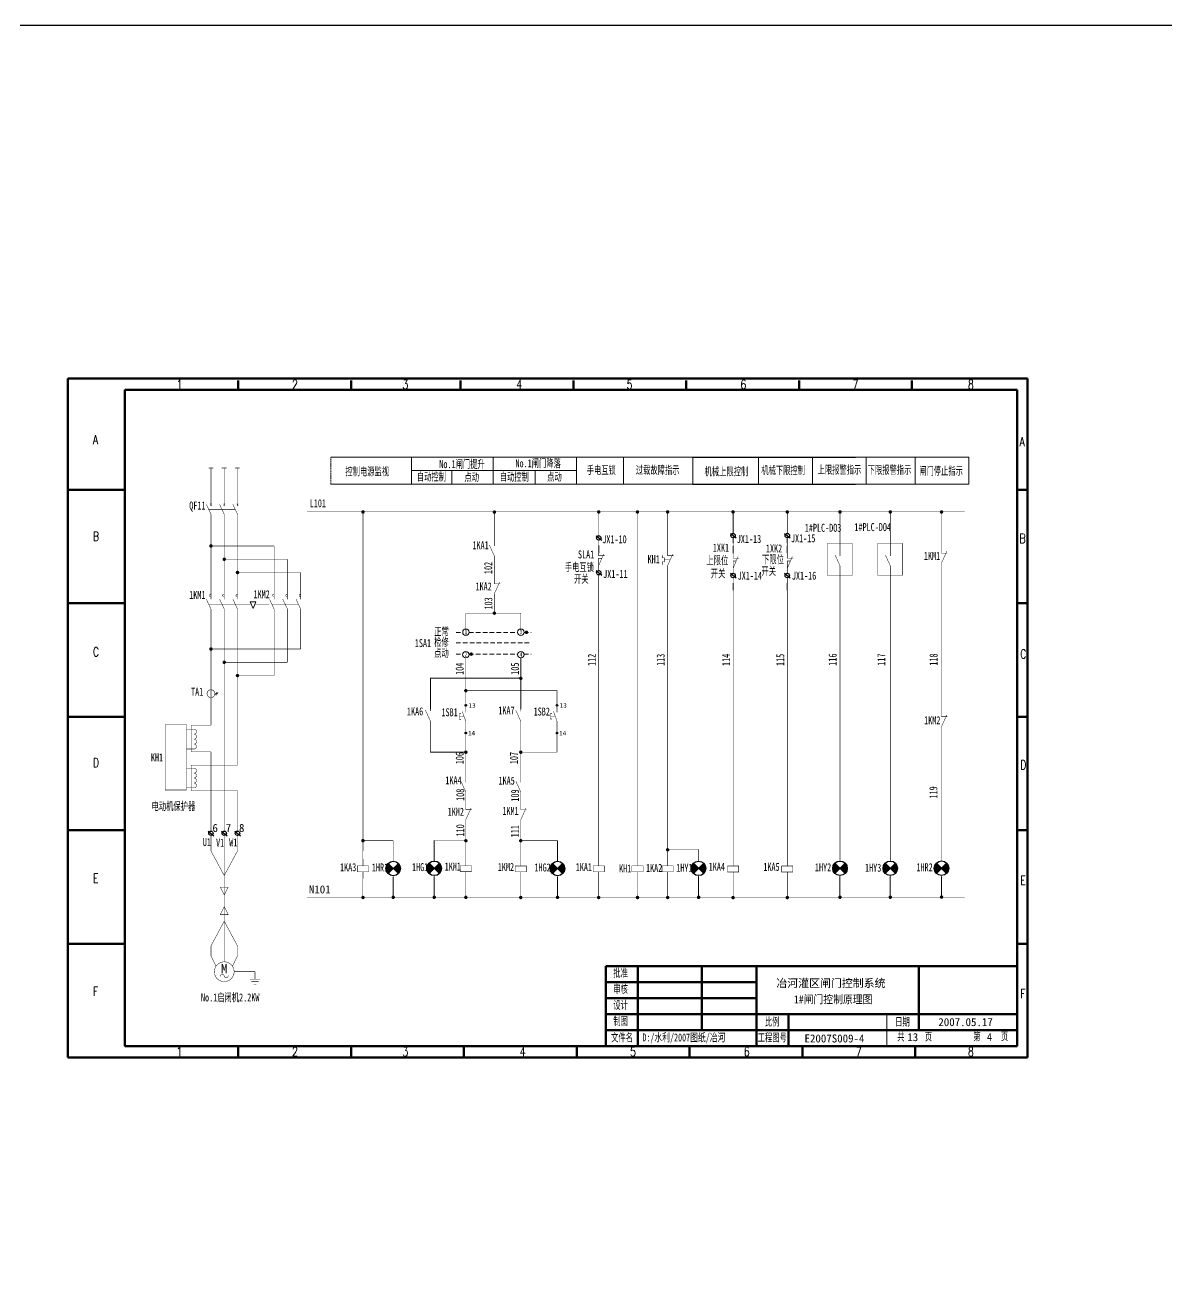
# Model space of a CAD drawing. Header units: millimetres. Extents: x 351 to 10319, y -5939 to 5511.
# Drawn here: x 3882 to 4381, y -3733 to -3180 of the extents above; entities that cross this region are included whole.
import ezdxf
from ezdxf.enums import TextEntityAlignment as Align

# ---------------------------------------------------------------- set-up
doc = ezdxf.new("R2010")
doc.units = ezdxf.units.MM
doc.linetypes.add('DASHED', pattern=[0.75, 0.5, -0.25])
for name, color, linetype in [('40', 7, 'Continuous'), ('41', 7, 'Continuous'), ('ELEMENT', 3, 'Continuous')]:
    doc.layers.add(name, color=color, linetype=linetype)
doc.styles.add('HZ', font='txt.shx', dxfattribs={"width": 0.65, "bigfont": 'hztxt.shx'})
doc.styles.add('song', font='SimSun.ttf', dxfattribs={"width": 0.65})
doc.styles.add('仿宋', font='SIMFANG.TTF', dxfattribs={"width": 0.65})

# ---------------------------------------------------------------- blocks, each defined once
blk = doc.blocks.new('位置开关动断触点')
at = {"const_width": 0.202}
for points in [[(-0.54, 3.62), (-0.54, 1.46), (2.05, 1.46)], [(1.62, 2.18), (-0.54, -2.86)], [(-0.54, -5.02), (-0.54, 0.29), (0.81, 0.29)]]:
    blk.add_lwpolyline(points, dxfattribs=at)
at = {"flags": 9}
blk.add_attdef('S', (-0.54, 3.62), '', height=0.0000576, dxfattribs=at)
blk = doc.blocks.new('动合（常开）触点')
at = {"const_width": 0.202}
for points in [[(-1.09, 2.24), (1.07, -2.52)], [(1.07, 3.97), (1.07, 1.81)], [(1.07, -2.52), (1.07, -4.68)]]:
    blk.add_lwpolyline(points, dxfattribs=at)
at = {"flags": 9}
blk.add_attdef('S', (1.07, 3.97), '', height=0.0000576, dxfattribs=at)
blk = doc.blocks.new('电感器')
at = {"const_width": 0.202}
for points in [[(1, 5.55), (1, 5.55, 1), (1, 3.39, 1)], [(1, 3.39, 1), (1, 1.23, 1), (1, -0.93, 1), (1, -3.09), (1, -3.09)]]:
    blk.add_lwpolyline(points, format="xyb", dxfattribs=at)
at = {"flags": 9}
blk.add_attdef('S', (1, 5.55), '', height=0.0000576, dxfattribs=at)
blk = doc.blocks.new('操作器件')
at = {"const_width": 0.202}
for points in [[(-2.76, 1.83), (2.14, 1.83), (2.14, -0.77), (-2.76, -0.77), (-2.76, 1.83)], [(-0.31, 4.85), (-0.31, 1.83)], [(-0.31, -3.79), (-0.31, -0.77)]]:
    blk.add_lwpolyline(points, dxfattribs=at)
at = {"flags": 9}
blk.add_attdef('S', (-0.31, 4.85), '', height=0.0000576, dxfattribs=at)
blk = doc.blocks.new('热继电器常闭触点')
at = {"const_width": 0.202}
for points in [[(-3.1, 1.79), (-3.1, 0.64), (-2.23, 0.64), (-2.23, -1.09), (-3.1, -1.09), (-3.1, -2.25)], [(-0.79, 3.8), (-0.79, 1.64), (1.8, 1.64)], [(-0.79, -4.84), (-0.79, -2.68), (1.51, 2.36)], [(-2.23, -0.23), (0.33, -0.23)]]:
    blk.add_lwpolyline(points, dxfattribs=at)
at = {"flags": 9}
blk.add_attdef('S', (-0.79, 3.8), '', height=0.0000576, dxfattribs=at)
blk = doc.blocks.new('信号灯')
for p, q in [((2.04, -2.25), (-2.44, 2.24)), ((2.04, 2.24), (-2.44, -2.25))]:
    blk.add_line(p, q)
at = {"const_width": 0.202}
blk.add_lwpolyline([(-0.2, 5.47), (-0.2, 3.16)], dxfattribs=at)
blk.add_circle((-0.2, -0.01), 3.17)
for points in [[(-1.32, -1.13), (-3.26, 0.82), (-0.2, -0.01), (-2.44, 2.24)], [(-2.14, -1.95), (-3.26, -0.83), (-1.32, -1.13), (-3.26, 0.82)], [(0.92, 1.12), (2.86, -0.83), (-0.2, -0.01), (2.04, -2.25)], [(1.74, 1.94), (2.86, 0.82), (0.92, 1.12), (2.86, -0.83)], [(2.04, 2.24), (2.04, 2.24), (1.74, 1.94), (2.86, 0.82)], [(-2.44, -2.25), (-2.44, -2.25), (-2.14, -1.95), (-3.26, -0.83)]]:
    blk.add_solid(points)
at = {"flags": 9}
blk.add_attdef('S', (-0.2, 5.47), '', height=0.0000576, dxfattribs=at)
at = {"layer": 'ELEMENT', "flags": 9}
blk.add_attdef('S', (-0.2, 5.47), '', height=0.0000576, dxfattribs=at)
blk = doc.blocks.new('按钮开关1')
at = {"const_width": 0.202}
for points in [[(-1.41, 1.25), (-2.05, 1.25), (-2.05, -1.2), (-1.41, -1.2)], [(-2.05, 0), (0, 0)], [(0.75, -4.51), (0.75, -2.1), (-0.78, 2.1)], [(0.75, 4.13), (0.75, 1.68)]]:
    blk.add_lwpolyline(points, dxfattribs=at)
at = {"flags": 9}
blk.add_attdef('S', (0.75, 4.13), '', height=0.0000576, dxfattribs=at)
blk = doc.blocks.new('动断（常闭）触点')
at = {"const_width": 0.202}
for points in [[(-1.15, 3.96), (-1.15, 1.8), (1.44, 1.8)], [(-1.15, -4.68), (-1.15, -2.52), (1.15, 2.52)]]:
    blk.add_lwpolyline(points, dxfattribs=at)
at = {"flags": 9}
blk.add_attdef('S', (-1.15, 3.96), '', height=0.0000576, dxfattribs=at)
blk = doc.blocks.new('辅助符号2')
blk.add_line((-0.95, 6.09), (1.54, 4.09))
at = {"const_width": 0.202}
blk.add_lwpolyline([(0.24, 4.17), (0.24, -2.55)], dxfattribs=at)
blk.add_circle((0.24, 5.13), 0.96)
at = {"flags": 9}
blk.add_attdef('S', (0.24, 6.09), '', height=0.0000576, dxfattribs=at)
blk = doc.blocks.new('接地')
at = {"const_width": 0.202}
for points in [[(-2.16, 1.08), (2.16, 1.08)], [(-1.62, 0), (1.62, 0)], [(0, 4.32), (0, 1.08)], [(-0.54, -1.08), (0.54, -1.08)]]:
    blk.add_lwpolyline(points, dxfattribs=at)
at = {"flags": 9}
blk.add_attdef('S', (0, 4.32), '', height=0.0000576, dxfattribs=at)
blk = doc.blocks.new('电动机')
at = {"const_width": 0.202}
blk.add_lwpolyline([(-1.01, -4.82, 1), (-1.01, 3.82, 1), (-1.01, -4.82, 1)], format="xyb", close=True, dxfattribs=at)
for points in [[(-1.01, -2.37, 0.986208), (-2.74, -2.66, 0.859125)], [(-1.01, -2.37, 1.013985), (0.71, -2.08, -1.197218)]]:
    blk.add_lwpolyline(points, format="xyb", dxfattribs=at)
at = {"flags": 8}
blk.add_attdef('M', text='', height=4.03, dxfattribs=at).set_placement((-1.01, 0.8), align=Align.MIDDLE_CENTER)
at = {"flags": 9}
blk.add_attdef('S', (-1.01, 3.82), '', height=0.0000576, dxfattribs=at)
blk = doc.blocks.new('电缆头1')
at = {"const_width": 0.202}
for points in [[(-1.73, 1.44), (1.73, 1.44), (0, -2.02), (-1.73, 1.44)], [(0, 4.32), (0, -4.32)]]:
    blk.add_lwpolyline(points, dxfattribs=at)
at = {"flags": 9}
blk.add_attdef('S', (0, 4.32), '', height=0.0000576, dxfattribs=at)
blk = doc.blocks.new('交流接触器')
at = {"const_width": 0.202}
for points in [[(-4.07, -5.19), (-4.07, -3.17), (-6.09, 1.15)], [(-4.07, 3.46), (-4.07, 1.01)], [(1.73, -5.19), (1.73, -3.17), (-0.28, 1.15)], [(1.73, 3.46), (1.73, 1.01)], [(7.54, -5.19), (7.54, -3.17), (5.52, 1.15)], [(7.54, 3.46), (7.54, 1.01)], [(-5.08, -1.01), (6.53, -1.01)]]:
    blk.add_lwpolyline(points, dxfattribs=at)
for points in [[(-4.19, 3.29, 1.278688), (-4.07, 2.32, -1.12636)], [(1.61, 3.28, 1.278688), (1.73, 2.32, -1.12636)], [(7.42, 3.29, 1.278688), (7.54, 2.32, -1.12636)]]:
    blk.add_lwpolyline(points, format="xyb", dxfattribs=at)
at = {"flags": 9}
blk.add_attdef('S', (0.21, 2.8), '', height=0.0000576, dxfattribs=at)
blk = doc.blocks.new('断路器')
at = {"const_width": 0.202}
for points in [[(-4.8, -4.18), (-4.8, -2.16), (-6.81, 2.16)], [(-5.81, 0), (5.81, 0)], [(-5.16, 2.5), (-4.43, 1.53)], [(-4.55, 2.5), (-5.05, 1.53)], [(-4.8, 4.47), (-4.8, 2.02)], [(1.01, -4.18), (1.01, -2.16), (-1.01, 2.16)], [(0.65, 2.5), (1.37, 1.53)], [(1.26, 2.5), (0.76, 1.53)], [(1.01, 4.47), (1.01, 2.02)], [(6.81, -4.18), (6.81, -2.16), (4.8, 2.16)], [(6.46, 2.5), (7.18, 1.53)], [(7.06, 2.5), (6.56, 1.53)], [(6.81, 4.47), (6.81, 2.02)]]:
    blk.add_lwpolyline(points, dxfattribs=at)
at = {"flags": 9}
blk.add_attdef('S', (-0.14, 2.02), '', height=0.0000576, dxfattribs=at)
blk = doc.blocks.new('电流互感器1')
at = {"const_width": 0.202}
for points in [[(0.08, 5.09), (0.08, -3.55)], [(1.52, 0.77), (2.68, 0.77)], [(2.29, 1.34), (1.57, 0.19)], [(2.75, 1.34), (2.03, 0.19)]]:
    blk.add_lwpolyline(points, dxfattribs=at)
blk.add_lwpolyline([(0.08, 2.21, 1), (0.08, -0.67, 1), (0.08, 2.21)], format="xyb", close=True, dxfattribs=at)
at = {"flags": 9}
for p in [(0.08, 5.09), (-0.17, -5.99)]:
    blk.add_attdef('S', p, '', height=0.0000576, dxfattribs=at)

msp = doc.modelspace()

# ---------------------------------------------------------------- linework, layer by layer
at = {"color": 0, "lineweight": 50}
for p, q in [((4320.393, -3334.337), (3900.393, -3334.337)), ((3975.029, -3335.304), (3975.029, -3339.309)), ((4024.398, -3335.304), (4024.398, -3339.309)), ((4072.282, -3335.304), (4072.282, -3339.309)), ((4121.652, -3335.304), (4121.652, -3339.309)), ((4171.022, -3335.304), (4171.022, -3339.309)), ((4220.391, -3335.304), (4220.391, -3339.309)), ((4269.761, -3335.304), (4269.761, -3339.309)), ((3925.393, -3382.994), (3900.393, -3382.994)), ((4320.393, -3382.994), (4315.789, -3382.994)), ((3925.393, -3432.655), (3900.393, -3432.655)), ((4320.393, -3432.655), (4315.789, -3432.655)), ((3925.393, -3482.316), (3900.393, -3482.316)), ((4319.954, -3482.316), (4315.789, -3482.316)), ((3925.393, -3531.978), (3900.393, -3531.978)), ((4320.393, -3531.978), (4315.789, -3531.978)), ((3925.393, -3581.639), (3900.393, -3581.639)), ((4320.393, -3581.639), (4315.789, -3581.639)), ((3975.029, -3626.339), (3975.029, -3631.301)), ((4024.398, -3626.339), (4024.398, -3631.301)), ((4073.768, -3626.339), (4073.768, -3631.301)), ((4123.138, -3626.339), (4123.138, -3631.301)), ((4172.508, -3626.339), (4172.508, -3631.301)), ((4221.877, -3626.339), (4221.877, -3631.301)), ((4271.247, -3626.339), (4271.247, -3631.301)), ((4320.393, -3631.337), (3900.402, -3631.337))]:
    msp.add_line(p, q, dxfattribs=at)
at = {"linetype": 'DASHED', "lineweight": 9}
msp.add_line((4015.589, -3380.614), (4015.589, -3368.761), dxfattribs=at)
at = {"lineweight": 9}
for p, q in [((4015.589, -3368.761), (4294.714, -3368.761)), ((4050.879, -3380.614), (4050.879, -3368.761)), ((4086.49, -3380.614), (4086.49, -3368.761)), ((4123.016, -3380.614), (4123.016, -3368.761)), ((4143.599, -3380.614), (4143.599, -3368.761)), ((4173.958, -3380.614), (4173.958, -3368.761)), ((4202.644, -3380.614), (4202.644, -3368.761)), ((4226.268, -3380.614), (4226.268, -3368.761)), ((4249.685, -3380.614), (4249.685, -3368.761)), ((4271.242, -3380.614), (4271.242, -3368.761)), ((4294.714, -3380.614), (4294.714, -3368.761)), ((4123.016, -3374.651), (4050.879, -3374.651)), ((4068.422, -3380.614), (4068.422, -3374.651)), ((4104.93, -3380.614), (4104.93, -3374.651)), ((4294.714, -3380.614), (4015.589, -3380.614)), ((4191.525, -3402.118), (4191.525, -3392.75)), ((4191.525, -3406.334), (4191.525, -3404.038)), ((4215.245, -3406.334), (4215.245, -3404.038)), ((4132.737, -3410.736), (4132.737, -3407.403)), ((4191.525, -3410.76), (4191.525, -3407.615)), ((4191.525, -3410.76), (4191.525, -3407.615)), ((4215.245, -3410.76), (4215.245, -3407.615)), ((4191.518, -3427.011), (4191.518, -3423.866)), ((4191.518, -3427.011), (4191.518, -3423.866)), ((4215.238, -3427.011), (4215.238, -3423.866)), ((4215.238, -3427.011), (4215.238, -3423.866)), ((3981.473, -3434.914), (3980.165, -3432.039)), ((3980.165, -3432.039), (3982.781, -3432.039)), ((3982.781, -3432.039), (3981.473, -3434.914)), ((4098.643, -3456.566), (4098.643, -3478.991)), ((4059.07, -3465.494), (4059.07, -3478.995)), ((4059.07, -3465.494), (4098.4, -3465.494)), ((4074.718, -3497.819), (4059.07, -3497.819)), ((4060.771, -3536.451), (4060.771, -3545.445)), ((4114.707, -3536.54), (4114.707, -3545.533)), ((4042.82, -3552.293), (4042.82, -3561.366)), ((4060.771, -3552.218), (4060.771, -3561.291)), ((4114.707, -3552.306), (4114.707, -3561.379)), ((4176.451, -3552.243), (4176.451, -3561.317)), ((4238.295, -3552.191), (4238.295, -3561.264)), ((4260.303, -3552.191), (4260.303, -3561.264)), ((4282.71, -3552.165), (4282.71, -3561.238))]:
    msp.add_line(p, q, dxfattribs=at)
for p, q in [((4173.958, -3368.761), (4245.065, -3368.761)), ((4173.958, -3380.614), (4245.065, -3380.614))]:
    msp.add_line(p, q)
at = {"linetype": 'DASHED', "lineweight": 9, "ltscale": 4}
for p, q in [((4070.329, -3445.403), (4073.209, -3445.403)), ((4076.004, -3445.403), (4097.258, -3445.403)), ((4100.052, -3445.403), (4103.15, -3445.403)), ((4070.329, -3449.974), (4103.15, -3449.974)), ((4070.329, -3454.938), (4073.215, -3454.938)), ((4075.973, -3454.938), (4097.263, -3454.938)), ((4100.022, -3454.938), (4103.15, -3454.938))]:
    msp.add_line(p, q, dxfattribs=at)
at = {"lineweight": 20}
msp.add_line((4258.789, -3612.339), (4258.789, -3626.339), dxfattribs=at)
msp.add_lwpolyline([(2031.384, -3179.863), (7052.34, -3179.863), (7052.34, -4286.001), (2031.384, -4286.001)], close=True)
at = {"const_width": 0.2}
for points in [[(3962.009, -3373.501), (3964.082, -3373.501)], [(3963.076, -3387.137), (3963.076, -3373.501)], [(3967.814, -3373.501), (3969.888, -3373.501)], [(3968.881, -3387.137), (3968.881, -3373.501)], [(3973.62, -3373.501), (3975.693, -3373.501)], [(3974.687, -3387.137), (3974.687, -3373.501)], [(3963.076, -3431.027), (3963.076, -3393.762)], [(3968.881, -3431.027), (3968.881, -3393.762)], [(3974.687, -3431.027), (3974.687, -3393.762)], [(4005.158, -3392.727), (4292.829, -3392.727)], [(4029.599, -3392.727), (4029.592, -3426.983)], [(4087.071, -3405.525), (4087.071, -3392.727)], [(4132.737, -3392.731), (4132.737, -3403.126)], [(4149.697, -3407.664), (4149.697, -3392.727)], [(4162.874, -3409.673), (4162.882, -3392.727)], [(4191.525, -3402.118), (4191.525, -3392.97)], [(4215.245, -3392.727), (4215.245, -3402.118)], [(4282.71, -3408.562), (4282.718, -3392.727)], [(3963.076, -3407.61), (3990.707, -3407.61)], [(3990.707, -3431.027), (3990.707, -3407.61)], [(4149.7, -3418.315), (4149.697, -3407.664)], [(3968.881, -3413.416), (3996.512, -3413.416)], [(3996.512, -3431.027), (3996.512, -3413.416)], [(4087.071, -3421.98), (4087.071, -3414.168)], [(4238.295, -3543.113), (4238.295, -3417.102)], [(4282.71, -3480.121), (4282.71, -3417.089)], [(3974.687, -3419.221), (4002.318, -3419.221)], [(4002.318, -3431.027), (4002.318, -3419.221)], [(4149.7, -3418.315), (4149.7, -3419.159)], [(4149.7, -3419.159), (4149.7, -3541.671)], [(4162.874, -3418.315), (4162.874, -3543.166)], [(4260.303, -3543.113), (4260.303, -3420.396)], [(4029.592, -3426.983), (4029.572, -3541.669)], [(4132.73, -3426.987), (4132.71, -3541.673)], [(4191.518, -3427.011), (4191.524, -3541.703)], [(4215.238, -3427.011), (4215.243, -3541.703)], [(4087.071, -3430.622), (4087.071, -3431.466)], [(4087.071, -3431.466), (4087.071, -3436.999)], [(3963.076, -3485.969), (3963.076, -3435.204)], [(3968.881, -3484.713), (3968.881, -3435.204)], [(3974.687, -3485.577), (3974.687, -3435.204)], [(3990.707, -3464.306), (3990.707, -3435.204)], [(3996.512, -3458.5), (3996.512, -3435.204)], [(4002.318, -3452.695), (4002.318, -3435.204)], [(4074.594, -3443.95), (4074.594, -3436.999), (4098.643, -3436.999), (4098.643, -3443.95)], [(3963.076, -3452.695), (4002.318, -3452.695)], [(4074.594, -3475.836), (4074.594, -3456.566)], [(4098.643, -3456.566), (4098.643, -3477.845)], [(3968.881, -3458.5), (3996.512, -3458.5)], [(3974.687, -3464.306), (3990.707, -3464.306)], [(4059.07, -3477.693), (4059.07, -3465.494), (4098.643, -3465.484)], [(4074.594, -3470.924), (4114.464, -3470.924), (4114.464, -3475.684)], [(4074.594, -3476.968), (4074.594, -3475.836)], [(4074.594, -3478.099), (4074.594, -3477.614)], [(4114.464, -3475.684), (4114.464, -3476.968)], [(4114.464, -3477.614), (4114.464, -3477.947)], [(3954.381, -3487.784), (3954.381, -3485.969), (3963.076, -3485.969)], [(3968.881, -3508.484), (3968.881, -3484.713)], [(3974.687, -3503.518), (3974.687, -3485.577)], [(4059.07, -3486.335), (4059.07, -3497.819), (4074.594, -3497.819)], [(4074.594, -3486.742), (4074.594, -3487.332)], [(4074.594, -3487.332), (4074.594, -3489.109)], [(4074.594, -3488.519), (4074.594, -3489.109)], [(4074.594, -3489.756), (4074.594, -3508.8)], [(4098.643, -3486.487), (4098.643, -3508.8)], [(4098.643, -3497.819), (4114.464, -3497.819), (4114.464, -3489.756)], [(4114.464, -3487.179), (4114.464, -3486.589)], [(4114.464, -3489.109), (4114.464, -3486.884)], [(4282.71, -3543.088), (4282.71, -3488.763)], [(3954.381, -3497.677), (3963.076, -3497.677)], [(3963.076, -3532.337), (3963.076, -3497.677)], [(3954.381, -3503.518), (3974.687, -3503.518)], [(3968.881, -3532.337), (3968.881, -3508.484)], [(3954.381, -3514.695), (3974.687, -3514.695)], [(3974.687, -3532.335), (3974.687, -3514.695)], [(4074.594, -3515.282), (4074.594, -3520.78)], [(4098.643, -3515.282), (4098.643, -3521.083)], [(4074.597, -3541.591), (4074.594, -3529.422)], [(4098.623, -3529.51), (4098.626, -3541.679)], [(3963.076, -3540.979), (3963.076, -3534.258)], [(3968.881, -3563.103), (3968.881, -3534.258)], [(3974.687, -3540.977), (3974.687, -3534.255)], [(4042.82, -3543.215), (4042.82, -3536.526), (4029.573, -3536.526)], [(4060.771, -3543.14), (4060.771, -3536.451), (4074.596, -3536.451)], [(4114.707, -3543.229), (4114.707, -3536.54), (4098.624, -3536.54)], [(3968.881, -3551.801), (3963.076, -3540.979)], [(3968.881, -3551.801), (3974.687, -3540.977)], [(4029.572, -3541.669), (4029.571, -3544.542)], [(4074.598, -3544.464), (4074.597, -3541.591)], [(4098.626, -3541.679), (4098.627, -3546.065)], [(4132.71, -3541.673), (4132.709, -3544.547)], [(4149.7, -3541.671), (4149.7, -3544.545)], [(4176.451, -3543.166), (4176.451, -3540.422), (4162.874, -3540.422)], [(4162.874, -3541.671), (4162.874, -3544.545)], [(4191.524, -3541.703), (4191.524, -3544.576)], [(4215.243, -3541.703), (4215.243, -3544.576)], [(4029.571, -3561.37), (4029.571, -3553.185)], [(4042.82, -3551.857), (4042.82, -3561.366)], [(4060.771, -3551.782), (4060.771, -3561.379)], [(4074.598, -3553.106), (4074.598, -3561.379)], [(4098.627, -3553.194), (4098.627, -3561.324)], [(4114.707, -3551.871), (4114.707, -3561.379)], [(4132.709, -3561.374), (4132.709, -3553.189)], [(4149.7, -3553.187), (4149.7, -3561.528)], [(4162.874, -3553.187), (4162.874, -3561.528)], [(4176.451, -3551.808), (4176.451, -3561.317)], [(4191.524, -3561.403), (4191.524, -3553.218)], [(4215.243, -3561.403), (4215.243, -3553.218)], [(4238.295, -3551.755), (4238.295, -3561.264)], [(4260.303, -3551.755), (4260.303, -3561.264)], [(4282.71, -3551.73), (4282.71, -3561.238)], [(4005.158, -3561.379), (4292.829, -3561.379)], [(3968.881, -3585.127), (3968.881, -3563.33)], [(3968.881, -3571.745), (3963.076, -3582.566)], [(3968.881, -3571.745), (3974.687, -3582.569)], [(3963.076, -3582.566), (3963.076, -3585.127)], [(3974.685, -3582.566), (3974.685, -3585.127)], [(3963.076, -3585.127), (3963.076, -3586.835)], [(3963.076, -3586.835), (3965.279, -3591.456)], [(3968.881, -3589.521), (3968.881, -3585.127)], [(3974.687, -3586.835), (3972.483, -3591.456)], [(3974.685, -3585.127), (3974.685, -3586.835)], [(3973.202, -3593.842), (3982.365, -3593.842)]]:
    msp.add_lwpolyline(points, dxfattribs=at)
at = {"const_width": 0.75}
for points in [[(4029.224, -3392.727, 1), (4029.974, -3392.727, 1)], [(4086.706, -3392.778, 1), (4087.456, -3392.778, 1)], [(4132.362, -3392.731, 1), (4133.112, -3392.731, 1)], [(4149.299, -3392.727, 1), (4150.049, -3392.727, 1)], [(4162.507, -3392.727, 1), (4163.257, -3392.727, 1)], [(4191.15, -3392.727, 1), (4191.9, -3392.727, 1)], [(4214.87, -3392.75, 1), (4215.62, -3392.75, 1)], [(4282.343, -3392.727, 1), (4283.093, -3392.727, 1)], [(4086.696, -3436.999, 1), (4087.446, -3436.999, 1)], [(4100.764, -3445.386, 1), (4101.514, -3445.386, 1)], [(4076.577, -3454.922, 1), (4077.327, -3454.922, 1)], [(4098.268, -3465.484, 1), (4099.018, -3465.484, 1)], [(4074.219, -3470.924, 1), (4074.969, -3470.924, 1)], [(4074.219, -3497.819, 1), (4074.969, -3497.819, 1)], [(4098.268, -3497.819, 1), (4099.018, -3497.819, 1)], [(4029.198, -3536.526, 1), (4029.948, -3536.526, 1)], [(4074.223, -3536.558, 1), (4074.973, -3536.558, 1)], [(4098.247, -3536.54, 1), (4098.997, -3536.54, 1)], [(4162.499, -3540.508, 1), (4163.249, -3540.508, 1)], [(4029.196, -3561.37, 1), (4029.946, -3561.37, 1)], [(4042.445, -3561.311, 1), (4043.195, -3561.311, 1)], [(4060.396, -3561.291, 1), (4061.146, -3561.291, 1)], [(4074.223, -3561.291, 1), (4074.973, -3561.291, 1)], [(4098.252, -3561.379, 1), (4099.002, -3561.379, 1)], [(4114.332, -3561.324, 1), (4115.082, -3561.324, 1)], [(4132.334, -3561.374, 1), (4133.084, -3561.374, 1)], [(4149.325, -3561.372, 1), (4150.075, -3561.372, 1)], [(4162.499, -3561.372, 1), (4163.249, -3561.372, 1)], [(4176.076, -3561.262, 1), (4176.826, -3561.262, 1)], [(4176.076, -3561.317, 1), (4176.826, -3561.317, 1)], [(4191.149, -3561.403, 1), (4191.899, -3561.403, 1)], [(4214.868, -3561.403, 1), (4215.618, -3561.403, 1)], [(4237.92, -3561.264, 1), (4238.67, -3561.264, 1)], [(4259.928, -3561.264, 1), (4260.678, -3561.264, 1)], [(4282.351, -3561.183, 1), (4283.101, -3561.183, 1)]]:
    msp.add_lwpolyline(points, format="xyb", close=True, dxfattribs=at)
at = {"lineweight": 9, "const_width": 0.75}
for points in [[(3962.701, -3407.61, 1), (3963.451, -3407.61, 1)], [(3968.506, -3413.416, 1), (3969.256, -3413.416, 1)], [(3974.312, -3419.221, 1), (3975.062, -3419.221, 1)], [(3962.701, -3452.695, 1), (3963.451, -3452.695, 1)], [(3968.506, -3458.5, 1), (3969.256, -3458.5, 1)], [(3974.312, -3464.306, 1), (3975.062, -3464.306, 1)]]:
    msp.add_lwpolyline(points, format="xyb", close=True, dxfattribs=at)
at = {"linetype": 'DASHED', "lineweight": 20, "ltscale": 4, "const_width": 0.2}
for points in [[(4243.729, -3406.49), (4232.696, -3406.49)], [(4243.729, -3406.49), (4243.729, -3420.396), (4232.696, -3420.396), (4232.696, -3406.49)], [(4265.737, -3406.49), (4254.704, -3406.49)], [(4265.737, -3406.49), (4265.737, -3420.396), (4254.704, -3420.396), (4254.704, -3406.49)]]:
    msp.add_lwpolyline(points, dxfattribs=at)
at = {"lineweight": 20, "const_width": 0.2}
for points in [[(4238.295, -3405.251), (4238.295, -3403.331)], [(4260.303, -3405.251), (4260.303, -3403.331)], [(4238.295, -3421.881), (4238.295, -3423.802)], [(4260.303, -3423.802), (4260.303, -3421.881)], [(3942.997, -3501.938), (3942.997, -3485.706), (3952.411, -3485.706), (3952.411, -3501.938)], [(3955.655, -3487.784), (3952.411, -3487.784)], [(3954.381, -3486.5), (3954.381, -3497.677)], [(3952.411, -3499.681), (3952.411, -3514.332), (3942.997, -3514.332), (3942.997, -3499.681)], [(3955.655, -3496.426), (3952.411, -3496.426)], [(3955.655, -3504.802), (3952.411, -3504.802)], [(3954.381, -3503.518), (3954.381, -3514.695)], [(3955.655, -3513.444), (3952.411, -3513.444)]]:
    msp.add_lwpolyline(points, dxfattribs=at)
at = {"linetype": 'DASHED', "ltscale": 4, "const_width": 0.2}
for points in [[(3973.678, -3433.043), (3980.622, -3433.043)], [(3982.324, -3433.043), (3988.552, -3433.043)], [(3990.253, -3433.043), (4001.309, -3433.043)]]:
    msp.add_lwpolyline(points, dxfattribs=at)
at = {"lineweight": 9}
for centre in [(4074.606, -3445.348), (4098.655, -3445.348), (4074.594, -3455.168), (4098.643, -3455.168)]:
    msp.add_circle(centre, 1.398, dxfattribs=at)
for centre in [(4074.594, -3477.291), (4114.465, -3477.291), (4074.594, -3489.433), (4114.465, -3489.433)]:
    msp.add_circle(centre, 0.323)
for centre, radius, start, end in [((4029.599, -3392.727), 0.243, 0, 180), ((4029.599, -3392.727), 0.243, 180, 0), ((4087.081, -3392.783), 0.243, 0, 180), ((4087.081, -3392.783), 0.243, 180, 0), ((4132.737, -3392.731), 0.243, 0, 180), ((4132.737, -3392.731), 0.243, 180, 0), ((4149.674, -3392.727), 0.243, 0, 180), ((4149.674, -3392.727), 0.243, 180, 0), ((4162.882, -3392.727), 0.243, 0, 180), ((4162.882, -3392.727), 0.243, 180, 0), ((4191.525, -3392.727), 0.243, 0, 180), ((4191.525, -3392.727), 0.243, 180, 0), ((4215.245, -3392.727), 0.243, 0, 180), ((4215.245, -3392.727), 0.243, 180, 0), ((4282.718, -3392.727), 0.243, 0, 180), ((4282.718, -3392.727), 0.243, 180, 0), ((3963.076, -3407.61), 0.3, 0, 180), ((3963.076, -3407.61), 0.3, 180, 0), ((3968.881, -3413.416), 0.3, 0, 180), ((3968.881, -3413.416), 0.3, 180, 0), ((3974.687, -3419.221), 0.3, 0, 180), ((3974.687, -3419.221), 0.3, 180, 0), ((3963.076, -3452.695), 0.3, 0, 180), ((3963.076, -3452.695), 0.3, 180, 0), ((3968.881, -3458.5), 0.3, 0, 180), ((3968.881, -3458.5), 0.3, 180, 0), ((3974.687, -3464.306), 0.3, 0, 180), ((3974.687, -3464.306), 0.3, 180, 0), ((4098.643, -3465.484), 0.243, 0, 180), ((4098.643, -3465.484), 0.243, 180, 0), ((4074.594, -3470.941), 0.243, 0, 180), ((4074.594, -3470.941), 0.243, 180, 0), ((4074.594, -3497.819), 0.243, 0, 180), ((4074.594, -3497.819), 0.243, 180, 0), ((4098.643, -3497.819), 0.243, 0, 180), ((4074.598, -3536.558), 0.243, 0, 180), ((4074.598, -3536.558), 0.243, 180, 0), ((4162.874, -3540.422), 0.243, 0, 180), ((4162.874, -3540.422), 0.243, 180, 0), ((4029.571, -3561.283), 0.243, 0, 180), ((4029.571, -3561.283), 0.243, 180, 0), ((4042.82, -3561.311), 0.243, 0, 180), ((4042.82, -3561.311), 0.243, 180, 0), ((4060.771, -3561.236), 0.243, 0, 180), ((4060.771, -3561.236), 0.243, 180, 0), ((4074.598, -3561.236), 0.243, 0, 180), ((4074.598, -3561.236), 0.243, 180, 0), ((4098.627, -3561.324), 0.243, 0, 180), ((4098.627, -3561.324), 0.243, 180, 0), ((4114.707, -3561.324), 0.243, 0, 180), ((4114.707, -3561.324), 0.243, 180, 0), ((4132.709, -3561.287), 0.243, 0, 180), ((4132.709, -3561.287), 0.243, 180, 0), ((4149.7, -3561.285), 0.243, 0, 180), ((4149.7, -3561.285), 0.243, 180, 0), ((4162.874, -3561.285), 0.243, 0, 180), ((4162.874, -3561.285), 0.243, 180, 0), ((4176.451, -3561.262), 0.243, 0, 180), ((4176.451, -3561.317), 0.243, 0, 180), ((4176.451, -3561.262), 0.243, 180, 0), ((4176.451, -3561.317), 0.243, 180, 0), ((4191.524, -3561.348), 0.243, 0, 180), ((4191.524, -3561.348), 0.243, 180, 0), ((4215.243, -3561.348), 0.243, 0, 180), ((4215.243, -3561.348), 0.243, 180, 0), ((4238.295, -3561.209), 0.243, 0, 180), ((4238.295, -3561.209), 0.243, 180, 0), ((4260.303, -3561.209), 0.243, 0, 180), ((4260.303, -3561.209), 0.243, 180, 0), ((4282.726, -3561.183), 0.243, 0, 180), ((4282.726, -3561.183), 0.243, 180, 0)]:
    msp.add_arc(centre, radius, start, end, dxfattribs=at)
at = {"layer": '40', "color": 0, "lineweight": 50}
for p, q in [((4315.789, -3339.346), (3925.393, -3339.346)), ((4315.789, -3626.339), (4315.789, -3339.346)), ((4135.789, -3591.339), (4315.789, -3591.339)), ((4135.789, -3626.339), (4135.789, -3591.339)), ((4149.789, -3626.339), (4149.789, -3591.339)), ((4177.789, -3619.339), (4177.789, -3591.339)), ((4201.789, -3626.339), (4201.789, -3591.339)), ((4272.789, -3619.339), (4272.789, -3591.339)), ((4135.789, -3598.339), (4201.789, -3598.339)), ((4135.789, -3605.339), (4201.789, -3605.339)), ((4135.789, -3612.339), (4315.789, -3612.339)), ((4215.789, -3626.339), (4215.789, -3612.339)), ((4215.789, -3626.339), (4215.789, -3612.339)), ((4272.789, -3619.339), (4272.789, -3612.339)), ((4135.789, -3619.339), (4315.789, -3619.339)), ((3925.39, -3626.339), (4315.789, -3626.339))]:
    msp.add_line(p, q, dxfattribs=at)
at = {"layer": '40', "lineweight": 20, "ltscale": 10, "const_width": 0.75}
for points in [[(4237.92, -3392.727, 1), (4238.67, -3392.727, 1)], [(4259.928, -3392.727, 1), (4260.678, -3392.727, 1)]]:
    msp.add_lwpolyline(points, format="xyb", close=True, dxfattribs=at)
at = {"layer": '40', "lineweight": 20, "ltscale": 10, "const_width": 0.2}
for points in [[(4238.295, -3403.331), (4238.295, -3393.072)], [(4260.303, -3403.331), (4260.303, -3392.727)], [(4238.295, -3409.812), (4238.295, -3405.251)], [(4260.303, -3409.812), (4260.303, -3405.251)], [(4238.295, -3418.454), (4238.295, -3421.881)], [(4260.303, -3418.454), (4260.303, -3421.881)]]:
    msp.add_lwpolyline(points, dxfattribs=at)
at = {"layer": '41', "color": 0, "lineweight": 50}
for p, q in [((3900.393, -3334.337), (3900.393, -3631.338)), ((4320.393, -3334.337), (4320.393, -3631.338)), ((3925.393, -3339.346), (3925.393, -3626.339))]:
    msp.add_line(p, q, dxfattribs=at)

# ---------------------------------------------------------------- block references
for name, p in [('断路器', (3967.873, -3391.602)), ('动合（常开）触点', (4086.003, -3409.491)), ('辅助符号2', (4132.501, -3409.217)), ('辅助符号2', (4191.289, -3408.209)), ('辅助符号2', (4215.009, -3408.209)), ('位置开关动断触点', (4133.276, -3413.326)), ('热继电器常闭触点', (4163.668, -3413.477)), ('动断（常闭）触点', (4283.863, -3412.523)), ('动断（常闭）触点', (4088.223, -3425.941)), ('辅助符号2', (4132.494, -3424.436)), ('辅助符号2', (4191.282, -3425.67)), ('辅助符号2', (4215.001, -3425.67)), ('交流接触器', (3967.149, -3432.034)), ('交流接触器', (3994.78, -3432.034)), ('动合（常开）触点', (4058.002, -3481.659)), ('按钮开关1', (4073.846, -3482.23)), ('动合（常开）触点', (4097.574, -3481.811)), ('按钮开关1', (4113.716, -3482.077)), ('动断（常闭）触点', (4283.863, -3484.082)), ('动合（常开）触点', (4073.526, -3512.766)), ('动合（常开）触点', (4097.574, -3512.766)), ('动断（常闭）触点', (4075.746, -3524.741)), ('动断（常闭）触点', (4099.775, -3524.829)), ('辅助符号2', (3962.839, -3538.429)), ('辅助符号2', (3968.645, -3538.429)), ('辅助符号2', (3974.45, -3538.426)), ('操作器件', (4029.882, -3549.395)), ('信号灯', (4043.022, -3548.683)), ('信号灯', (4060.974, -3548.609)), ('操作器件', (4074.909, -3549.316)), ('操作器件', (4098.938, -3549.404)), ('信号灯', (4114.909, -3548.697)), ('操作器件', (4133.02, -3549.399)), ('操作器件', (4150.011, -3549.397)), ('操作器件', (4163.185, -3549.397)), ('信号灯', (4176.653, -3548.634)), ('操作器件', (4191.835, -3549.428)), ('操作器件', (4215.554, -3549.428)), ('信号灯', (4238.497, -3548.581)), ('信号灯', (4260.505, -3548.581)), ('信号灯', (4282.913, -3548.556)), ('电缆头1', (3968.881, -3558.286)), ('接地', (3982.365, -3598.163))]:
    msp.add_blockref(name, p)
for name, p, xscale, yscale, zscale in [('位置开关动断触点', (4192.076, -3414.457), 1.020472440950471, 1.020472440944559, 1.020472440944882), ('位置开关动断触点', (4215.795, -3414.457), 1.020472440950471, 1.020472440944559, 1.020472440944882), ('电流互感器1', (3962.976, -3473.131), 1.181102362211277, 1.181102362204456, 1.181102362204724)]:
    msp.add_blockref(name, p, dxfattribs=dict(xscale=xscale, yscale=yscale, zscale=zscale))
at = {"lineweight": 20, "rotation": 180}
for p in [(3956.65, -3490.876), (3956.65, -3507.894)]:
    msp.add_blockref('电感器', p, dxfattribs=at)
at = {"rotation": 180}
msp.add_blockref('电缆头1', (3968.881, -3567.424), dxfattribs=at)
ref = msp.add_blockref('电动机', (3969.895, -3593.345))
ref.add_attrib('M', 'M', dxfattribs={"height": 4.033}).set_placement((3968.881, -3592.546), align=Align.MIDDLE_CENTER)
at = {"layer": '40', "lineweight": 20, "ltscale": 10}
for p in [(4237.226, -3413.778), (4259.234, -3413.778)]:
    msp.add_blockref('动合（常开）触点', p, dxfattribs=at)

# ---------------------------------------------------------------- texts
at = {"color": 0, "lineweight": 50, "style": 'HZ', "width": 0.75}
for s, p in [('1', (3948.013, -3338.958)), ('2', (3998.575, -3338.958)), ('3', (4046.838, -3338.958)), ('4', (4096.68, -3338.958)), ('5', (4144.943, -3338.958)), ('6', (4194.739, -3338.958)), ('7', (4243.769, -3338.958)), ('8', (4294.284, -3338.958)), ('A', (3911.432, -3363.078)), ('A', (4316.779, -3364.025)), ('B', (3911.432, -3405.372)), ('B', (4316.779, -3406.319)), ('C', (3911.432, -3455.917)), ('C', (4317.154, -3456.864)), ('D', (3911.432, -3504.4)), ('D', (4317.154, -3505.347)), ('E', (3911.432, -3554.945)), ('E', (4317.154, -3555.892)), ('F', (3911.432, -3604.459)), ('F', (4317.154, -3605.406)), ('1', (3948.013, -3630.779)), ('2', (3998.575, -3630.779)), ('3', (4046.838, -3630.779)), ('4', (4098.166, -3630.779)), ('5', (4146.429, -3630.779)), ('6', (4196.225, -3630.779)), ('7', (4245.255, -3630.779)), ('8', (4294.284, -3630.779))]:
    msp.add_text(s, height=4, dxfattribs=at).set_placement(p)
at = {"lineweight": 9, "style": 'song', "width": 0.65}
for s, height, p in [('控制电源监视', 3.5, (4021.897, -3376.773)), ('No.1闸门提升', 3.5, (4062.983, -3373.562)), ('No.1闸门降落', 3.5, (4096.301, -3373.195)), ('手电互锁', 3.5, (4127.486, -3376.165)), ('过载故障指示', 3.5, (4148.961, -3376.132)), ('机械上限控制', 3.5, (4179.027, -3376.777)), ('机械下限控制', 3.5, (4203.849, -3376.242)), ('上限报警指示', 3.5, (4228.495, -3376.017)), ('下限报警指示', 3.5, (4250.407, -3376.059)), ('闸门停止指示', 3.5, (4272.969, -3376.527)), ('自动控制', 3.5, (4053.166, -3379.069)), ('  点动', 3.5, (4070.435, -3379.226)), ('自动控制', 3.5, (4089.415, -3379.133)), ('  点动', 3.5, (4106.625, -3379.088)), ('QF11', 3.5, (3953.577, -3391.702)), ('L101', 3.5, (4006.298, -3390.68)), ('1#PLC-DO3', 3.5, (4222.88, -3401.416)), ('1#PLC-DO4', 3.5, (4244.583, -3401.101)), ('1KA1', 3.5, (4077.481, -3409.015)), ('JX1-10', 3.5, (4134.288, -3406.409)), ('1XK1', 3.5, (4182.646, -3410.113)), ('JX1-13', 3.5, (4193.131, -3406.3)), ('JX1-15', 3.5, (4216.851, -3405.979)), ('SLA1', 3.5, (4123.651, -3413.054)), ('KH1', 3.5, (4154.11, -3415.136)), ('上限位', 3.5, (4179.87, -3415.642)), ('下限位', 3.5, (4204.19, -3415.225)), ('1XK2', 3.5, (4205.883, -3410.433)), ('1KM1', 3.5, (4274.997, -3413.686)), ('手电互锁', 3.5, (4117.917, -3418.632)), ('开关', 3.5, (4181.775, -3421.408)), ('开关', 3.5, (4203.934, -3420.352)), ('开关', 3.5, (4121.938, -3423.782)), ('JX1-11', 3.5, (4134.678, -3421.586)), ('JX1-14', 3.5, (4193.52, -3422.332)), ('JX1-16', 3.5, (4217.24, -3422.332)), ('1KM1', 3.5, (3953.554, -3430.754)), ('1KA2', 3.5, (4078.822, -3427.068)), ('正常', 3.5, (4060.748, -3446.759)), ('1', 2, (4074.097, -3446.221)), ('3', 2, (4098.145, -3446.221)), ('1SA1', 3.5, (4052.264, -3451.846)), ('检修', 3.5, (4060.748, -3451.4)), ('点动', 3.5, (4060.748, -3456.199)), ('2', 2, (4074.085, -3456.04)), ('4', 2, (4098.133, -3456.04)), ('TA1', 3.5, (3954.374, -3473.09)), ('1KA6', 3.5, (4048.827, -3481.704)), ('1SB1', 3.5, (4063.924, -3482.093)), ('1KA7', 3.5, (4088.804, -3481.314)), ('1SB2', 3.5, (4104.257, -3481.769)), ('1KM2', 3.5, (4275.099, -3485.592)), ('KH1', 3.5, (3936.8, -3501.879)), ('1KA4', 3.5, (4065.631, -3511.851)), ('1KA5', 3.5, (4088.885, -3512.003)), ('电动机保护器', 3.5, (3937.091, -3523.188)), ('1KM2', 3.5, (4066.645, -3525.605)), ('1KM1', 3.5, (4090.589, -3525.234)), ('U1', 3.5, (3959.504, -3538.895)), ('V1', 3.5, (3965.313, -3539.158)), ('W1', 3.5, (3971.077, -3539.018)), ('1KA3', 3.5, (4019.536, -3549.88)), ('1HR1', 3.5, (4033.473, -3549.976)), ('1HG1', 3.5, (4051.048, -3549.817)), ('1KM1', 3.5, (4065.336, -3549.583)), ('1KM2', 3.5, (4088.551, -3549.763)), ('1HG2', 3.5, (4104.588, -3549.992)), ('1KA1', 3.5, (4122.667, -3549.816)), ('KH1', 3.5, (4141.664, -3550.437)), ('1KA2', 3.5, (4153.415, -3550.163)), ('1HY1', 3.5, (4166.664, -3550.122)), ('1KA4', 3.5, (4180.845, -3549.651)), ('1KA5', 3.5, (4204.759, -3549.712)), ('1HY2', 3.5, (4227.335, -3549.89)), ('1HY3', 3.5, (4249.252, -3550.091)), ('1HR2', 3.5, (4271.73, -3549.893)), ('No.1启闭机2.2KW', 3.5, (3958.702, -3606.845))]:
    msp.add_text(s, height=height, dxfattribs=at).set_placement(p)
for s, p in [('102', (4086.12, -3419.896)), ('103', (4086.208, -3435.396)), ('112', (4131.435, -3460.094)), ('113', (4161.56, -3460.092)), ('114', (4190.207, -3460.123)), ('115', (4213.906, -3460.123)), ('116', (4236.81, -3459.984)), ('117', (4258.12, -3459.984)), ('118', (4280.962, -3459.959)), ('104', (4073.62, -3464.008)), ('105', (4097.821, -3463.947)), ('106', (4073.625, -3503.097)), ('107', (4097.385, -3503.046)), ('108', (4073.866, -3519.13)), ('109', (4097.839, -3519.448)), ('119', (4280.883, -3518.08)), ('110', (4073.872, -3534.686)), ('111', (4097.764, -3535.053))]:
    msp.add_text(s, height=3.5, rotation=90, dxfattribs=at).set_placement(p)
at = {"linetype": 'DASHED', "ltscale": 4, "style": 'song', "width": 0.65}
msp.add_text('1KM2', height=3.5, dxfattribs=at).set_placement((3981.705, -3430.48))
at = {"lineweight": 9, "style": 'song'}
for s, height, p in [('13', 2, (4075.797, -3478.358)), ('13', 2, (4115.668, -3478.358)), ('14', 2, (4075.541, -3490.472)), ('14', 2, (4115.412, -3490.472)), ('6', 3.5, (3963.729, -3532.704)), ('7', 3.5, (3969.534, -3532.704)), ('8', 3.5, (3975.34, -3532.701)), ('N101', 3.5, (4005.921, -3559.576))]:
    msp.add_text(s, height=height, dxfattribs=at).set_placement(p)
at = {"color": 0, "style": 'song', "width": 0.9}
msp.add_text('1#闸门控制原理图', height=3.5, dxfattribs=at).set_placement((4218.123, -3607.676))
msp.add_text('4', height=3.5, dxfattribs=at).set_placement((4303.676, -3624.15), align=Align.CENTER)
at = {"layer": '41', "color": 0, "lineweight": 20, "style": '仿宋', "width": 0.65}
for s, p in [('批准', (4139.109, -3596.139)), ('审核', (4139.109, -3603.139)), ('设计', (4139.109, -3610.139)), ('制图', (4139.109, -3617.139)), ('比例', (4205.446, -3617.477)), ('日期', (4262.446, -3617.477)), ('文件名', (4138.16, -3624.372)), ('工程图号', (4202.277, -3624.362)), ('共     页', (4263.326, -3623.983)), ('共     页', (4263.326, -3623.984)), ('第     页', (4296.63, -3623.849))]:
    msp.add_text(s, height=3.5, dxfattribs=at).set_placement(p)
at = {"layer": '41', "color": 0, "style": 'song'}
for s, p in [('冶河灌区闸门控制系统', (4210.455, -3600.608)), ('2007.05.17', (4281.327, -3617.618)), ('E2007S009-4', (4222.789, -3624.781)), ('13', (4267.761, -3624.215))]:
    msp.add_text(s, height=3.5, dxfattribs=at).set_placement(p)
at = {"layer": '41', "color": 0, "style": 'song', "width": 0.7}
msp.add_text('D:/水利/2007图纸/冶河', height=3.5, dxfattribs=at).set_placement((4151.834, -3624.348))

doc.saveas('drawing.dxf')
